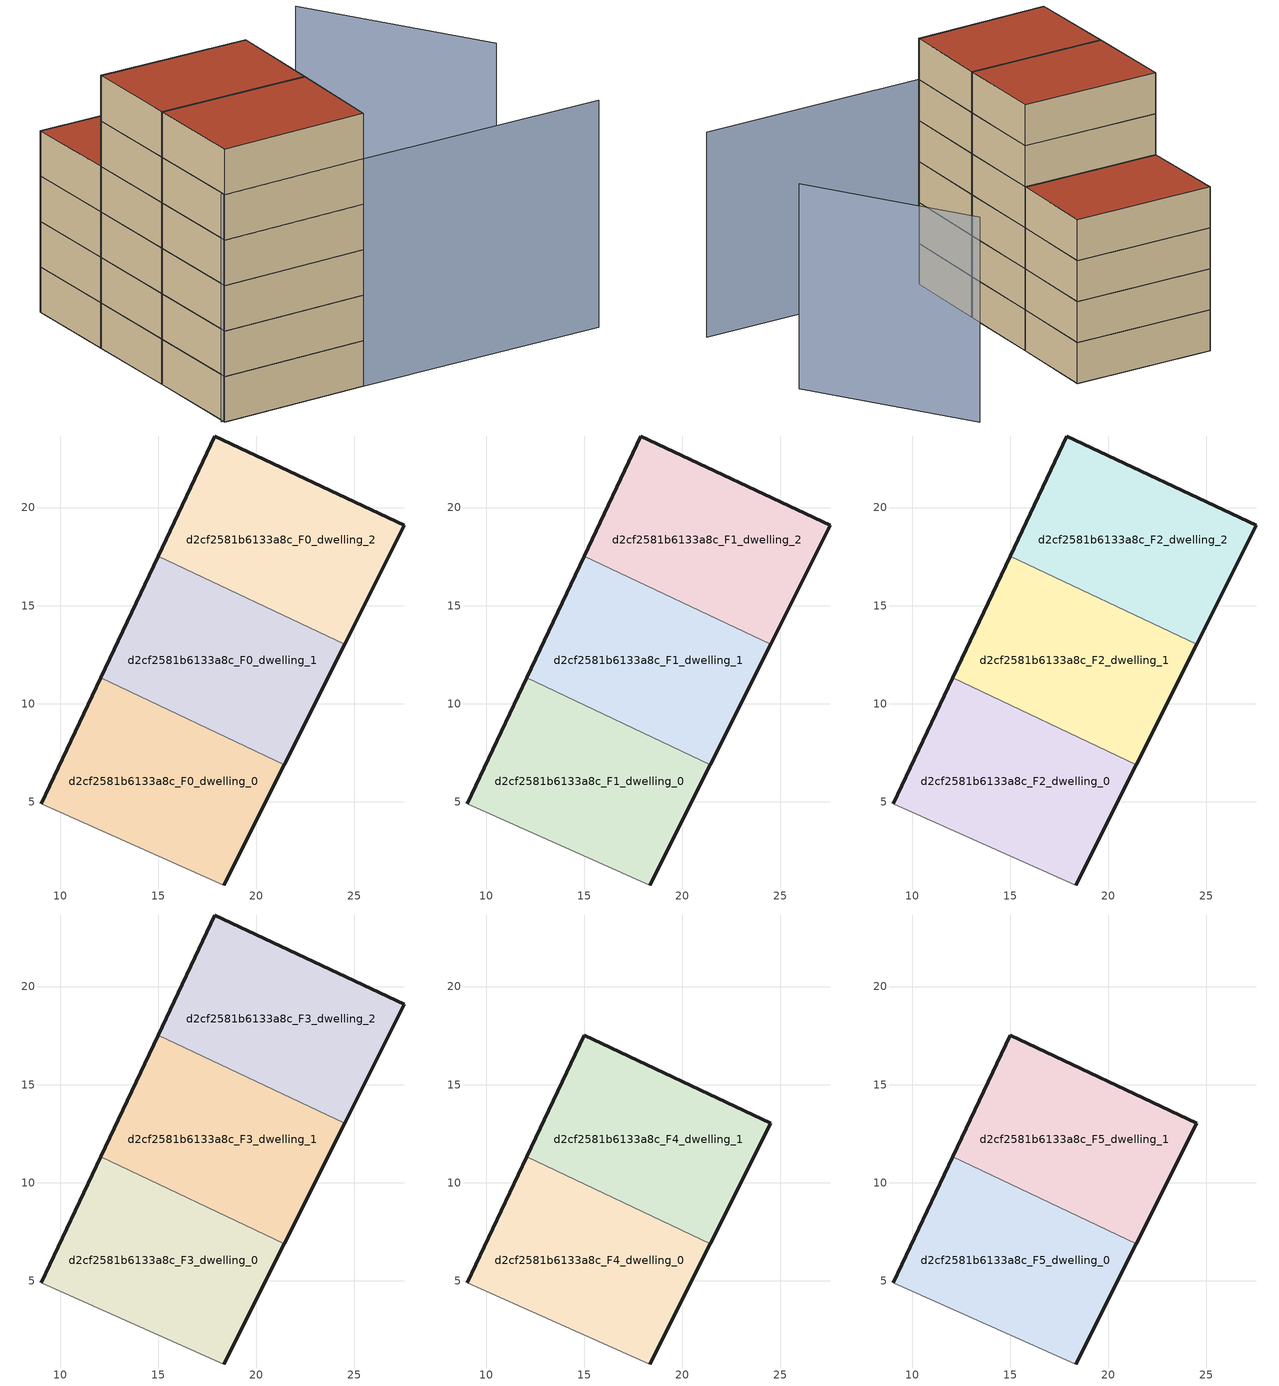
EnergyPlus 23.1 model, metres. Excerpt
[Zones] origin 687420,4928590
d2cf2581b6133a8c_F0_dwelling_0
 floor ground (EU_floor_Construction): 18.35,0.75 21.43,6.89 12.06,11.31 9.04,4.9 z0
 wall outside (EU_wall_Construction): 21.43,6.89 18.35,0.75 / 9.04,4.9 12.06,11.31 z0:3
 wall adiabatic (EU_wall_Construction): 18.35,0.75 9.04,4.9 z0:3
 wall to d2cf2581b6133a8c_F0_dwelling_1 (EU_wall_Construction): 12.06,11.31 21.43,6.89 z0:3
d2cf2581b6133a8c_F0_dwelling_1
 floor ground (EU_floor_Construction): 21.43,6.89 24.51,13.04 15,17.53 12.06,11.31 z0
 wall outside (EU_wall_Construction): 24.51,13.04 21.43,6.89 / 12.06,11.31 15,17.53 z0:3
 wall to d2cf2581b6133a8c_F0_dwelling_2 (EU_wall_Construction): 15,17.53 24.5,13.04 z0:3
d2cf2581b6133a8c_F0_dwelling_2
 floor ground (EU_floor_Construction): 24.51,13.04 27.54,19.09 17.89,23.65 15,17.53 z0
 wall outside (EU_wall_Construction): 15,17.53 17.89,23.65 27.54,19.09 24.51,13.04 z0:3
d2cf2581b6133a8c_F1_dwelling_0
 floor to d2cf2581b6133a8c_F0_dwelling_0 (EU_floor_Construction): 18.35,0.75 21.43,6.89 12.06,11.31 9.04,4.9 z3
 wall outside (EU_wall_Construction): 21.43,6.89 18.35,0.75 / 9.04,4.9 12.06,11.31 z3:6
 wall adiabatic (EU_wall_Construction): 18.35,0.75 9.04,4.9 z3:6
 wall to d2cf2581b6133a8c_F1_dwelling_1 (EU_wall_Construction): 12.06,11.31 21.43,6.89 z3:6
d2cf2581b6133a8c_F1_dwelling_1
 floor to d2cf2581b6133a8c_F0_dwelling_1 (EU_floor_Construction): 21.43,6.89 24.5,13.04 15,17.53 12.06,11.31 z3
 wall outside (EU_wall_Construction): 24.51,13.04 21.43,6.89 / 12.06,11.31 15,17.53 z3:6
 wall to d2cf2581b6133a8c_F1_dwelling_2 (EU_wall_Construction): 15,17.53 24.5,13.04 z3:6
d2cf2581b6133a8c_F1_dwelling_2
 floor to d2cf2581b6133a8c_F0_dwelling_2 (EU_floor_Construction): 24.5,13.04 27.54,19.09 17.89,23.65 15,17.53 z3
 wall outside (EU_wall_Construction): 15,17.53 17.89,23.65 27.54,19.09 24.51,13.04 z3:6
d2cf2581b6133a8c_F2_dwelling_0
 floor to d2cf2581b6133a8c_F1_dwelling_0 (EU_floor_Construction): 18.35,0.75 21.43,6.89 12.06,11.31 9.04,4.9 z6
 wall outside (EU_wall_Construction): 21.43,6.89 18.35,0.75 / 9.04,4.9 12.06,11.31 z6:9
 wall adiabatic (EU_wall_Construction): 18.35,0.75 9.04,4.9 z6:9
 wall to d2cf2581b6133a8c_F2_dwelling_1 (EU_wall_Construction): 12.06,11.31 21.43,6.89 z6:9
d2cf2581b6133a8c_F2_dwelling_1
 floor to d2cf2581b6133a8c_F1_dwelling_1 (EU_floor_Construction): 21.43,6.89 24.5,13.04 15,17.53 12.06,11.31 z6
 wall outside (EU_wall_Construction): 24.51,13.04 21.43,6.89 / 12.06,11.31 15,17.53 z6:9
 wall to d2cf2581b6133a8c_F2_dwelling_2 (EU_wall_Construction): 15,17.53 24.5,13.04 z6:9
d2cf2581b6133a8c_F2_dwelling_2
 floor to d2cf2581b6133a8c_F1_dwelling_2 (EU_floor_Construction): 24.5,13.04 27.54,19.09 17.89,23.65 15,17.53 z6
 wall outside (EU_wall_Construction): 15,17.53 17.89,23.65 27.54,19.09 24.51,13.04 z6:9
d2cf2581b6133a8c_F3_dwelling_0
 floor to d2cf2581b6133a8c_F2_dwelling_0 (EU_floor_Construction): 18.35,0.75 21.43,6.89 12.06,11.31 9.04,4.9 z9
 wall outside (EU_wall_Construction): 21.43,6.89 18.35,0.75 / 9.04,4.9 12.06,11.31 z9:12
 wall adiabatic (EU_wall_Construction): 18.35,0.75 9.04,4.9 z9:12
 wall to d2cf2581b6133a8c_F3_dwelling_1 (EU_wall_Construction): 12.06,11.31 21.43,6.89 z9:12
d2cf2581b6133a8c_F3_dwelling_1
 floor to d2cf2581b6133a8c_F2_dwelling_1 (EU_floor_Construction): 21.43,6.89 24.5,13.04 15,17.53 12.06,11.31 z9
 wall outside (EU_wall_Construction): 24.51,13.04 21.43,6.89 / 12.06,11.31 15,17.53 z9:12
 wall to d2cf2581b6133a8c_F3_dwelling_2 (EU_wall_Construction): 15,17.53 24.5,13.04 z9:12
d2cf2581b6133a8c_F3_dwelling_2
 floor to d2cf2581b6133a8c_F2_dwelling_2 (EU_floor_Construction): 24.5,13.04 27.54,19.09 17.89,23.65 15,17.53 z9
 wall outside (EU_wall_Construction): 15,17.53 17.89,23.65 27.54,19.09 24.51,13.04 z9:12
 roof outside (EU_roof_Construction): 27.54,19.09 24.51,13.04 15,17.53 17.89,23.65 z12
d2cf2581b6133a8c_F4_dwelling_0
 floor to d2cf2581b6133a8c_F3_dwelling_0 (EU_floor_Construction): 18.35,0.75 21.43,6.89 12.06,11.31 9.04,4.9 z12
 wall outside (EU_wall_Construction): 21.43,6.89 18.35,0.75 / 9.04,4.9 12.06,11.31 z12:15
 wall adiabatic (EU_wall_Construction): 18.35,0.75 9.04,4.9 z12:15
 wall to d2cf2581b6133a8c_F4_dwelling_1 (EU_wall_Construction): 12.06,11.31 21.43,6.89 z12:15
d2cf2581b6133a8c_F4_dwelling_1
 floor to d2cf2581b6133a8c_F3_dwelling_1 (EU_floor_Construction): 21.43,6.89 24.5,13.04 15,17.53 12.06,11.31 z12
 wall outside (EU_wall_Construction): 12.06,11.31 15,17.53 24.51,13.04 21.43,6.89 z12:15
d2cf2581b6133a8c_F5_dwelling_0
 floor to d2cf2581b6133a8c_F4_dwelling_0 (EU_floor_Construction): 18.35,0.75 21.43,6.89 12.06,11.31 9.04,4.9 z15
 wall outside (EU_wall_Construction): 21.43,6.89 18.35,0.75 / 9.04,4.9 12.06,11.31 z15:18
 wall adiabatic (EU_wall_Construction): 18.35,0.75 9.04,4.9 z15:18
 wall to d2cf2581b6133a8c_F5_dwelling_1 (EU_wall_Construction): 12.06,11.31 21.43,6.89 z15:18
 roof outside (EU_roof_Construction): 21.43,6.89 18.35,0.75 9.04,4.9 12.06,11.31 z18
d2cf2581b6133a8c_F5_dwelling_1
 floor to d2cf2581b6133a8c_F4_dwelling_1 (EU_floor_Construction): 21.43,6.89 24.5,13.04 15,17.53 12.06,11.31 z15
 wall outside (EU_wall_Construction): 12.06,11.31 15,17.53 24.51,13.04 21.43,6.89 z15:18
 roof outside (EU_roof_Construction): 24.51,13.04 21.43,6.89 12.06,11.31 15,17.53 z18
shading: 8.98,5.13 33.83,-6.49 / 38.22,3.58 36.78,17.07 z0:15
[Building]
EU S2 Campaign: North Axis=0; Terrain=City; Solar Distribution=FullExterior
[Site:Location]
Bologna: Latitude=44.5; Longitude=11.25; Time Zone=1; Elevation=37
[SizingPeriod:WeatherFileDays]
AnnualSizingPeriod: Begin Month=1; Begin Day of Month=1; End Month=12; End Day of Month=31; Day of Week for Start Day=Monday; Use Weather File Daylight Saving Period=No; Use Weather File Rain and Snow Indicators=No
[MATERIAL]
EU_InternalMass_Material: Roughness=MediumRough; Thickness=0.1; Conductivity=1; Density=1800; Specific Heat=900; Thermal Absorptance=0.9; Solar Absorptance=0.7; Visible Absorptance=0.7
[MATERIAL:NOMASS] Roughness=MediumRough; Thermal Absorptance=0.9; Solar Absorptance=0.7; Visible Absorptance=0.7
Name | Thermal Resistance
EU_wall_NoMass | 0.905828
EU_roof_NoMass | 0.37593
EU_floor_NoMass | 0.67114
[CONSTRUCTION]
EU_wall_Construction: EU_wall_NoMass
EU_roof_Construction: EU_roof_NoMass
EU_floor_Construction: EU_floor_NoMass
EU_InternalMass_Construction: EU_InternalMass_Material
[ZONE] Type=1; Multiplier=1; Ceiling Height=autocalculate; Floor Area=autocalculate; Part of Total Floor Area=Yes
Name | Volume
d2cf2581b6133a8c_F0_dwelling_0; d2cf2581b6133a8c_F1_dwelling_0; d2cf2581b6133a8c_F2_dwelling_0; d2cf2581b6133a8c_F3_dwelling_0; d2cf2581b6133a8c_F4_dwelling_0; d2cf2581b6133a8c_F5_dwelling_0; d2cf2581b6133a8c_F0_dwelling_2; d2cf2581b6133a8c_F1_dwelling_2; d2cf2581b6133a8c_F2_dwelling_2; d2cf2581b6133a8c_F3_dwelling_2 | 215.109
d2cf2581b6133a8c_F0_dwelling_1; d2cf2581b6133a8c_F1_dwelling_1; d2cf2581b6133a8c_F2_dwelling_1; d2cf2581b6133a8c_F3_dwelling_1; d2cf2581b6133a8c_F4_dwelling_1; d2cf2581b6133a8c_F5_dwelling_1 | 215.044
[INTERNALMASS] Construction=EU_InternalMass_Construction
Name | Zone or ZoneList | Surface Area
d2cf2581b6133a8c_F0_dwelling_0_EU_InternalMass | d2cf2581b6133a8c_F0_dwelling_0 | 71.7028
d2cf2581b6133a8c_F0_dwelling_1_EU_InternalMass | d2cf2581b6133a8c_F0_dwelling_1 | 71.6814
d2cf2581b6133a8c_F0_dwelling_2_EU_InternalMass | d2cf2581b6133a8c_F0_dwelling_2 | 71.7029
d2cf2581b6133a8c_F1_dwelling_0_EU_InternalMass | d2cf2581b6133a8c_F1_dwelling_0 | 71.7028
d2cf2581b6133a8c_F1_dwelling_1_EU_InternalMass | d2cf2581b6133a8c_F1_dwelling_1 | 71.6814
d2cf2581b6133a8c_F1_dwelling_2_EU_InternalMass | d2cf2581b6133a8c_F1_dwelling_2 | 71.7029
d2cf2581b6133a8c_F2_dwelling_0_EU_InternalMass | d2cf2581b6133a8c_F2_dwelling_0 | 71.7028
d2cf2581b6133a8c_F2_dwelling_1_EU_InternalMass | d2cf2581b6133a8c_F2_dwelling_1 | 71.6814
d2cf2581b6133a8c_F2_dwelling_2_EU_InternalMass | d2cf2581b6133a8c_F2_dwelling_2 | 71.7029
d2cf2581b6133a8c_F3_dwelling_0_EU_InternalMass | d2cf2581b6133a8c_F3_dwelling_0 | 71.7028
d2cf2581b6133a8c_F3_dwelling_1_EU_InternalMass | d2cf2581b6133a8c_F3_dwelling_1 | 71.6814
d2cf2581b6133a8c_F3_dwelling_2_EU_InternalMass | d2cf2581b6133a8c_F3_dwelling_2 | 71.7029
d2cf2581b6133a8c_F4_dwelling_0_EU_InternalMass | d2cf2581b6133a8c_F4_dwelling_0 | 107.54
d2cf2581b6133a8c_F4_dwelling_1_EU_InternalMass | d2cf2581b6133a8c_F4_dwelling_1 | 107.543
d2cf2581b6133a8c_F5_dwelling_0_EU_InternalMass | d2cf2581b6133a8c_F5_dwelling_0 | 107.54
d2cf2581b6133a8c_F5_dwelling_1_EU_InternalMass | d2cf2581b6133a8c_F5_dwelling_1 | 107.543
[OTHEREQUIPMENT] Fuel Type=Electricity; Design Level Calculation Method=Watts/Area; Power per Zone Floor Area=1; Fraction Latent=0; Fraction Radiant=0; Fraction Lost=0; Carbon Dioxide Generation Rate=0; EndUse Subcategory=EU_Step8_InternalGains
Name | Zone or ZoneList or Space or SpaceList | Schedule
EU_Step8_InternalGain_d2cf2581b6133a8c_F0_dwelling_0_f000 | d2cf2581b6133a8c_F0_dwelling_0 | EU_Step8_GainSchedule_d2cf2581b6133a8c_F0_dwelling_0_f000
EU_Step8_InternalGain_d2cf2581b6133a8c_F0_dwelling_1_f000 | d2cf2581b6133a8c_F0_dwelling_1 | EU_Step8_GainSchedule_d2cf2581b6133a8c_F0_dwelling_1_f000
EU_Step8_InternalGain_d2cf2581b6133a8c_F0_dwelling_2_f000 | d2cf2581b6133a8c_F0_dwelling_2 | EU_Step8_GainSchedule_d2cf2581b6133a8c_F0_dwelling_2_f000
EU_Step8_InternalGain_d2cf2581b6133a8c_F1_dwelling_0_f000 | d2cf2581b6133a8c_F1_dwelling_0 | EU_Step8_GainSchedule_d2cf2581b6133a8c_F1_dwelling_0_f000
EU_Step8_InternalGain_d2cf2581b6133a8c_F1_dwelling_1_f000 | d2cf2581b6133a8c_F1_dwelling_1 | EU_Step8_GainSchedule_d2cf2581b6133a8c_F1_dwelling_1_f000
EU_Step8_InternalGain_d2cf2581b6133a8c_F1_dwelling_2_f000 | d2cf2581b6133a8c_F1_dwelling_2 | EU_Step8_GainSchedule_d2cf2581b6133a8c_F1_dwelling_2_f000
EU_Step8_InternalGain_d2cf2581b6133a8c_F2_dwelling_0_f000 | d2cf2581b6133a8c_F2_dwelling_0 | EU_Step8_GainSchedule_d2cf2581b6133a8c_F2_dwelling_0_f000
EU_Step8_InternalGain_d2cf2581b6133a8c_F2_dwelling_1_f000 | d2cf2581b6133a8c_F2_dwelling_1 | EU_Step8_GainSchedule_d2cf2581b6133a8c_F2_dwelling_1_f000
EU_Step8_InternalGain_d2cf2581b6133a8c_F2_dwelling_2_f000 | d2cf2581b6133a8c_F2_dwelling_2 | EU_Step8_GainSchedule_d2cf2581b6133a8c_F2_dwelling_2_f000
EU_Step8_InternalGain_d2cf2581b6133a8c_F3_dwelling_0_f000 | d2cf2581b6133a8c_F3_dwelling_0 | EU_Step8_GainSchedule_d2cf2581b6133a8c_F3_dwelling_0_f000
EU_Step8_InternalGain_d2cf2581b6133a8c_F3_dwelling_1_f000 | d2cf2581b6133a8c_F3_dwelling_1 | EU_Step8_GainSchedule_d2cf2581b6133a8c_F3_dwelling_1_f000
EU_Step8_InternalGain_d2cf2581b6133a8c_F3_dwelling_2_f000 | d2cf2581b6133a8c_F3_dwelling_2 | EU_Step8_GainSchedule_d2cf2581b6133a8c_F3_dwelling_2_f000
EU_Step8_InternalGain_d2cf2581b6133a8c_F4_dwelling_0_f000 | d2cf2581b6133a8c_F4_dwelling_0 | EU_Step8_GainSchedule_d2cf2581b6133a8c_F4_dwelling_0_f000
EU_Step8_InternalGain_d2cf2581b6133a8c_F4_dwelling_1_f000 | d2cf2581b6133a8c_F4_dwelling_1 | EU_Step8_GainSchedule_d2cf2581b6133a8c_F4_dwelling_1_f000
EU_Step8_InternalGain_d2cf2581b6133a8c_F5_dwelling_0_f000 | d2cf2581b6133a8c_F5_dwelling_0 | EU_Step8_GainSchedule_d2cf2581b6133a8c_F5_dwelling_0_f000
EU_Step8_InternalGain_d2cf2581b6133a8c_F5_dwelling_1_f000 | d2cf2581b6133a8c_F5_dwelling_1 | EU_Step8_GainSchedule_d2cf2581b6133a8c_F5_dwelling_1_f000
[ZONEVENTILATION:DESIGNFLOWRATE] Schedule=EU_AlwaysOn; Design Flow Rate Calculation Method=AirChanges/Hour; Air Changes per Hour=0.73129; Ventilation Type=Natural; Fan Pressure Rise=0; Fan Total Efficiency=1; Constant Term Coefficient=1; Temperature Term Coefficient=0; Velocity Term Coefficient=0; Velocity Squared Term Coefficient=0; Minimum Indoor Temperature=-100; Maximum Indoor Temperature=100; Delta Temperature=-100; Minimum Outdoor Temperature=-100; Maximum Outdoor Temperature=100; Maximum Wind Speed=40
Name | Zone or ZoneList or Space or SpaceList
EU_ConstantAir_d2cf2581b6133a8c_F0_dwelling_0 | d2cf2581b6133a8c_F0_dwelling_0
EU_ConstantAir_d2cf2581b6133a8c_F0_dwelling_1 | d2cf2581b6133a8c_F0_dwelling_1
EU_ConstantAir_d2cf2581b6133a8c_F0_dwelling_2 | d2cf2581b6133a8c_F0_dwelling_2
EU_ConstantAir_d2cf2581b6133a8c_F1_dwelling_0 | d2cf2581b6133a8c_F1_dwelling_0
EU_ConstantAir_d2cf2581b6133a8c_F1_dwelling_1 | d2cf2581b6133a8c_F1_dwelling_1
EU_ConstantAir_d2cf2581b6133a8c_F1_dwelling_2 | d2cf2581b6133a8c_F1_dwelling_2
EU_ConstantAir_d2cf2581b6133a8c_F2_dwelling_0 | d2cf2581b6133a8c_F2_dwelling_0
EU_ConstantAir_d2cf2581b6133a8c_F2_dwelling_1 | d2cf2581b6133a8c_F2_dwelling_1
EU_ConstantAir_d2cf2581b6133a8c_F2_dwelling_2 | d2cf2581b6133a8c_F2_dwelling_2
EU_ConstantAir_d2cf2581b6133a8c_F3_dwelling_0 | d2cf2581b6133a8c_F3_dwelling_0
EU_ConstantAir_d2cf2581b6133a8c_F3_dwelling_1 | d2cf2581b6133a8c_F3_dwelling_1
EU_ConstantAir_d2cf2581b6133a8c_F3_dwelling_2 | d2cf2581b6133a8c_F3_dwelling_2
EU_ConstantAir_d2cf2581b6133a8c_F4_dwelling_0 | d2cf2581b6133a8c_F4_dwelling_0
EU_ConstantAir_d2cf2581b6133a8c_F4_dwelling_1 | d2cf2581b6133a8c_F4_dwelling_1
EU_ConstantAir_d2cf2581b6133a8c_F5_dwelling_0 | d2cf2581b6133a8c_F5_dwelling_0
EU_ConstantAir_d2cf2581b6133a8c_F5_dwelling_1 | d2cf2581b6133a8c_F5_dwelling_1
[HVACTEMPLATE:THERMOSTAT] Constant Heating Setpoint=20; Constant Cooling Setpoint=50
EU_HeatOnly_d2cf2581b6133a8c_F0_dwelling_0; EU_HeatOnly_d2cf2581b6133a8c_F0_dwelling_1; EU_HeatOnly_d2cf2581b6133a8c_F0_dwelling_2; EU_HeatOnly_d2cf2581b6133a8c_F1_dwelling_0; EU_HeatOnly_d2cf2581b6133a8c_F1_dwelling_1; EU_HeatOnly_d2cf2581b6133a8c_F1_dwelling_2; EU_HeatOnly_d2cf2581b6133a8c_F2_dwelling_0; EU_HeatOnly_d2cf2581b6133a8c_F2_dwelling_1; EU_HeatOnly_d2cf2581b6133a8c_F2_dwelling_2; EU_HeatOnly_d2cf2581b6133a8c_F3_dwelling_0; EU_HeatOnly_d2cf2581b6133a8c_F3_dwelling_1; EU_HeatOnly_d2cf2581b6133a8c_F3_dwelling_2; EU_HeatOnly_d2cf2581b6133a8c_F4_dwelling_0; EU_HeatOnly_d2cf2581b6133a8c_F4_dwelling_1; EU_HeatOnly_d2cf2581b6133a8c_F5_dwelling_0; EU_HeatOnly_d2cf2581b6133a8c_F5_dwelling_1
[HVACTEMPLATE:ZONE:IDEALLOADSAIRSYSTEM] System Availability Schedule=EU_AlwaysOn; Maximum Heating Supply Air Temperature=50; Minimum Cooling Supply Air Temperature=13; Maximum Heating Supply Air Humidity Ratio=0.0156; Minimum Cooling Supply Air Humidity Ratio=0.0077; Heating Limit=NoLimit; Cooling Limit=NoLimit; Heating Availability Schedule=EU_AlwaysOn; Cooling Availability Schedule=EU_CoolingOff; Dehumidification Control Type=ConstantSensibleHeatRatio; Cooling Sensible Heat Ratio=0.7; Dehumidification Setpoint=60; Humidification Control Type=None; Humidification Setpoint=30; Outdoor Air Method=None; Outdoor Air Flow Rate per Person=0.00944; Outdoor Air Flow Rate per Zone Floor Area=0; Outdoor Air Flow Rate per Zone=0; Demand Controlled Ventilation Type=None; Outdoor Air Economizer Type=NoEconomizer; Heat Recovery Type=None; Sensible Heat Recovery Effectiveness=0.7; Latent Heat Recovery Effectiveness=0.65
Name | Template Thermostat
d2cf2581b6133a8c_F0_dwelling_0 | EU_HeatOnly_d2cf2581b6133a8c_F0_dwelling_0
d2cf2581b6133a8c_F0_dwelling_1 | EU_HeatOnly_d2cf2581b6133a8c_F0_dwelling_1
d2cf2581b6133a8c_F0_dwelling_2 | EU_HeatOnly_d2cf2581b6133a8c_F0_dwelling_2
d2cf2581b6133a8c_F1_dwelling_0 | EU_HeatOnly_d2cf2581b6133a8c_F1_dwelling_0
d2cf2581b6133a8c_F1_dwelling_1 | EU_HeatOnly_d2cf2581b6133a8c_F1_dwelling_1
d2cf2581b6133a8c_F1_dwelling_2 | EU_HeatOnly_d2cf2581b6133a8c_F1_dwelling_2
d2cf2581b6133a8c_F2_dwelling_0 | EU_HeatOnly_d2cf2581b6133a8c_F2_dwelling_0
d2cf2581b6133a8c_F2_dwelling_1 | EU_HeatOnly_d2cf2581b6133a8c_F2_dwelling_1
d2cf2581b6133a8c_F2_dwelling_2 | EU_HeatOnly_d2cf2581b6133a8c_F2_dwelling_2
d2cf2581b6133a8c_F3_dwelling_0 | EU_HeatOnly_d2cf2581b6133a8c_F3_dwelling_0
d2cf2581b6133a8c_F3_dwelling_1 | EU_HeatOnly_d2cf2581b6133a8c_F3_dwelling_1
d2cf2581b6133a8c_F3_dwelling_2 | EU_HeatOnly_d2cf2581b6133a8c_F3_dwelling_2
d2cf2581b6133a8c_F4_dwelling_0 | EU_HeatOnly_d2cf2581b6133a8c_F4_dwelling_0
d2cf2581b6133a8c_F4_dwelling_1 | EU_HeatOnly_d2cf2581b6133a8c_F4_dwelling_1
d2cf2581b6133a8c_F5_dwelling_0 | EU_HeatOnly_d2cf2581b6133a8c_F5_dwelling_0
d2cf2581b6133a8c_F5_dwelling_1 | EU_HeatOnly_d2cf2581b6133a8c_F5_dwelling_1
[SIZING:ZONE] Zone Cooling Design Supply Air Temperature Input Method=SupplyAirTemperature; Zone Cooling Design Supply Air Temperature=13; Zone Heating Design Supply Air Temperature Input Method=SupplyAirTemperature; Zone Heating Design Supply Air Temperature=50; Zone Cooling Design Supply Air Humidity Ratio=0.008; Zone Heating Design Supply Air Humidity Ratio=0.008; Cooling Design Air Flow Method=DesignDay; Cooling Design Air Flow Rate=0; Cooling Minimum Air Flow per Zone Floor Area=0.000762; Cooling Minimum Air Flow=0; Cooling Minimum Air Flow Fraction=0.2; Heating Design Air Flow Method=DesignDay; Heating Design Air Flow Rate=0; Heating Maximum Air Flow per Zone Floor Area=0.002032; Heating Maximum Air Flow=0.141576; Heating Maximum Air Flow Fraction=0.3; Account for Dedicated Outdoor Air System=No; Dedicated Outdoor Air System Control Strategy=NeutralSupplyAir; Dedicated Outdoor Air Low Setpoint Temperature for Design=autosize; Dedicated Outdoor Air High Setpoint Temperature for Design=autosize; Zone Load Sizing Method=Sensible Load Only No Latent Load; Zone Latent Cooling Design Supply Air Humidity Ratio Input Method=HumidityRatioDifference; Zone Cooling Design Supply Air Humidity Ratio Difference=0.005; Zone Latent Heating Design Supply Air Humidity Ratio Input Method=HumidityRatioDifference; Zone Humidification Design Supply Air Humidity Ratio Difference=0.005
d2cf2581b6133a8c_F0_dwelling_0; d2cf2581b6133a8c_F0_dwelling_1; d2cf2581b6133a8c_F0_dwelling_2; d2cf2581b6133a8c_F1_dwelling_0; d2cf2581b6133a8c_F1_dwelling_1; d2cf2581b6133a8c_F1_dwelling_2; d2cf2581b6133a8c_F2_dwelling_0; d2cf2581b6133a8c_F2_dwelling_1; d2cf2581b6133a8c_F2_dwelling_2; d2cf2581b6133a8c_F3_dwelling_0; d2cf2581b6133a8c_F3_dwelling_1; d2cf2581b6133a8c_F3_dwelling_2; d2cf2581b6133a8c_F4_dwelling_0; d2cf2581b6133a8c_F4_dwelling_1; d2cf2581b6133a8c_F5_dwelling_0; d2cf2581b6133a8c_F5_dwelling_1
[SCHEDULE:CONSTANT]
Name | Hourly Value
EU_AlwaysOn | 1
EU_CoolingOff | 0
[SCHEDULE:FILE] Column Number=1; Rows to Skip at Top=0; Number of Hours of Data=8760; Column Separator=Comma; Interpolate to Timestep=No; Minutes per Item=60; Adjust Schedule for Daylight Savings=Yes
Name | File
EU_Step8_GainSchedule_d2cf2581b6133a8c_F0_dwelling_0_f000 | ../../schedules/d2cf2581b6133a8c/d2cf2581b6133a8c_F0_dwelling_0_f000_gain.csv
EU_Step8_GainSchedule_d2cf2581b6133a8c_F0_dwelling_1_f000 | ../../schedules/d2cf2581b6133a8c/d2cf2581b6133a8c_F0_dwelling_1_f000_gain.csv
EU_Step8_GainSchedule_d2cf2581b6133a8c_F0_dwelling_2_f000 | ../../schedules/d2cf2581b6133a8c/d2cf2581b6133a8c_F0_dwelling_2_f000_gain.csv
EU_Step8_GainSchedule_d2cf2581b6133a8c_F1_dwelling_0_f000 | ../../schedules/d2cf2581b6133a8c/d2cf2581b6133a8c_F1_dwelling_0_f000_gain.csv
EU_Step8_GainSchedule_d2cf2581b6133a8c_F1_dwelling_1_f000 | ../../schedules/d2cf2581b6133a8c/d2cf2581b6133a8c_F1_dwelling_1_f000_gain.csv
EU_Step8_GainSchedule_d2cf2581b6133a8c_F1_dwelling_2_f000 | ../../schedules/d2cf2581b6133a8c/d2cf2581b6133a8c_F1_dwelling_2_f000_gain.csv
EU_Step8_GainSchedule_d2cf2581b6133a8c_F2_dwelling_0_f000 | ../../schedules/d2cf2581b6133a8c/d2cf2581b6133a8c_F2_dwelling_0_f000_gain.csv
EU_Step8_GainSchedule_d2cf2581b6133a8c_F2_dwelling_1_f000 | ../../schedules/d2cf2581b6133a8c/d2cf2581b6133a8c_F2_dwelling_1_f000_gain.csv
EU_Step8_GainSchedule_d2cf2581b6133a8c_F2_dwelling_2_f000 | ../../schedules/d2cf2581b6133a8c/d2cf2581b6133a8c_F2_dwelling_2_f000_gain.csv
EU_Step8_GainSchedule_d2cf2581b6133a8c_F3_dwelling_0_f000 | ../../schedules/d2cf2581b6133a8c/d2cf2581b6133a8c_F3_dwelling_0_f000_gain.csv
EU_Step8_GainSchedule_d2cf2581b6133a8c_F3_dwelling_1_f000 | ../../schedules/d2cf2581b6133a8c/d2cf2581b6133a8c_F3_dwelling_1_f000_gain.csv
EU_Step8_GainSchedule_d2cf2581b6133a8c_F3_dwelling_2_f000 | ../../schedules/d2cf2581b6133a8c/d2cf2581b6133a8c_F3_dwelling_2_f000_gain.csv
EU_Step8_GainSchedule_d2cf2581b6133a8c_F4_dwelling_0_f000 | ../../schedules/d2cf2581b6133a8c/d2cf2581b6133a8c_F4_dwelling_0_f000_gain.csv
EU_Step8_GainSchedule_d2cf2581b6133a8c_F4_dwelling_1_f000 | ../../schedules/d2cf2581b6133a8c/d2cf2581b6133a8c_F4_dwelling_1_f000_gain.csv
EU_Step8_GainSchedule_d2cf2581b6133a8c_F5_dwelling_0_f000 | ../../schedules/d2cf2581b6133a8c/d2cf2581b6133a8c_F5_dwelling_0_f000_gain.csv
EU_Step8_GainSchedule_d2cf2581b6133a8c_F5_dwelling_1_f000 | ../../schedules/d2cf2581b6133a8c/d2cf2581b6133a8c_F5_dwelling_1_f000_gain.csv
